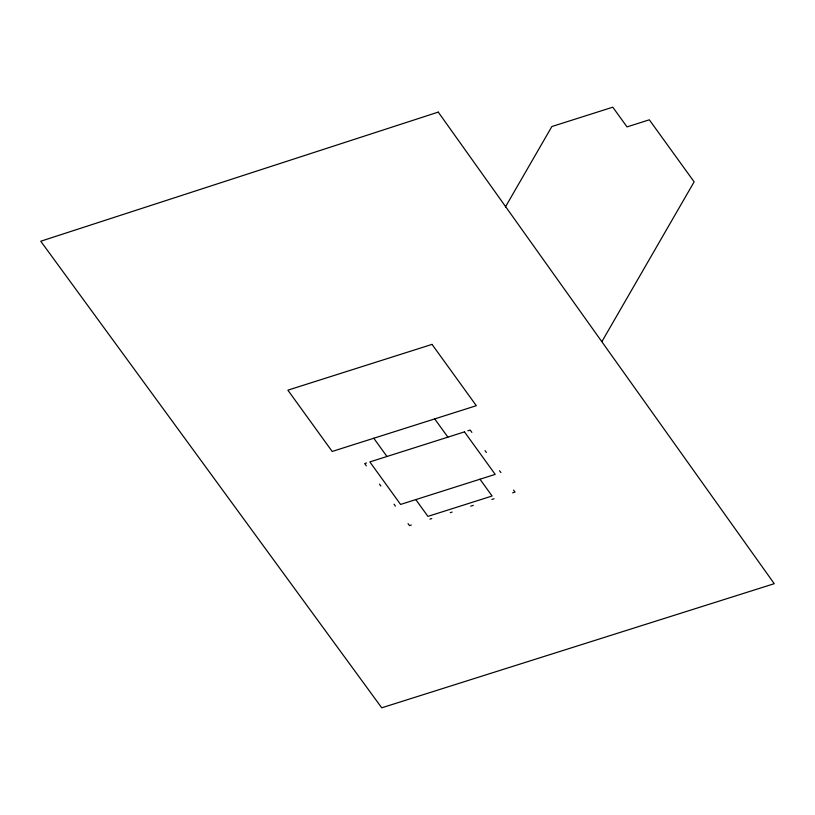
<?xml version="1.0" encoding="UTF-8"?>
<svg xmlns="http://www.w3.org/2000/svg" width="815" height="815" viewBox="0 0 815 815"><rect width="100%" height="100%" fill="white"/><g stroke="black" fill="none" stroke-linecap="round" stroke-linejoin="round"><path stroke-width="1.22" d="M505.412 206.969L551.857 126.539L612.788 107.193L627.02 126.896L649.321 119.815L694.136 181.847L602.03 341.383M366.516 462.991L364.672 463.572L366.343 465.885M467.83 430.819L470.194 430.076L471.865 432.388M411.331 525.023L409.497 525.604L408.04 523.597M429.913 519.124L431.736 518.544M450.318 512.645L452.142 512.064M470.724 506.166L473.291 505.351M491.863 499.452L494.084 498.749M512.655 492.851L515.009 492.107L513.562 490.1M485.047 450.634L486.372 452.468M499.554 470.713L500.909 472.588M479.974 479.23L492.097 496.009L427.936 516.384L415.803 499.605M434.711 418.91L447.893 437.146M373.779 438.246L386.962 456.492M379.525 484.13L380.86 485.974M394.042 504.22L395.387 506.084M438.256 112.103L40.75 241.23L381.736 707.807L774.25 583.693L438.256 112.103M432.031 344.388L287.878 390.161L332.174 451.459L476.327 405.697L432.031 344.388M464.489 431.879L369.857 461.922L400.572 504.434L495.204 474.391L464.489 431.879"/></g></svg>
